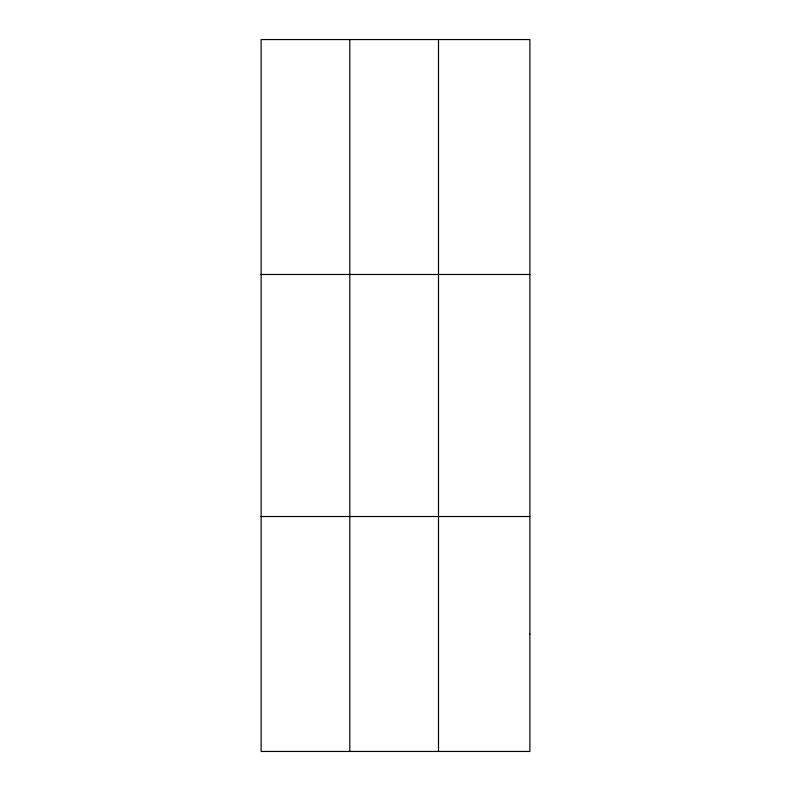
<?xml version="1.0" encoding="UTF-8"?>
<svg xmlns="http://www.w3.org/2000/svg" width="791" height="791" viewBox="0 0 791 791"><rect width="100%" height="100%" fill="white"/><g stroke="black" fill="none" stroke-linecap="round" stroke-linejoin="round"><path stroke-width="1.19" d="M349.81 39.55L349.81 751.45M438.501 39.55L438.501 751.45M261.119 274.477L529.881 274.477M261.119 516.523L529.881 516.523M529.881 633.987L529.881 751.45L261.119 751.45L261.119 39.55L529.881 39.55L529.881 633.987"/></g></svg>
